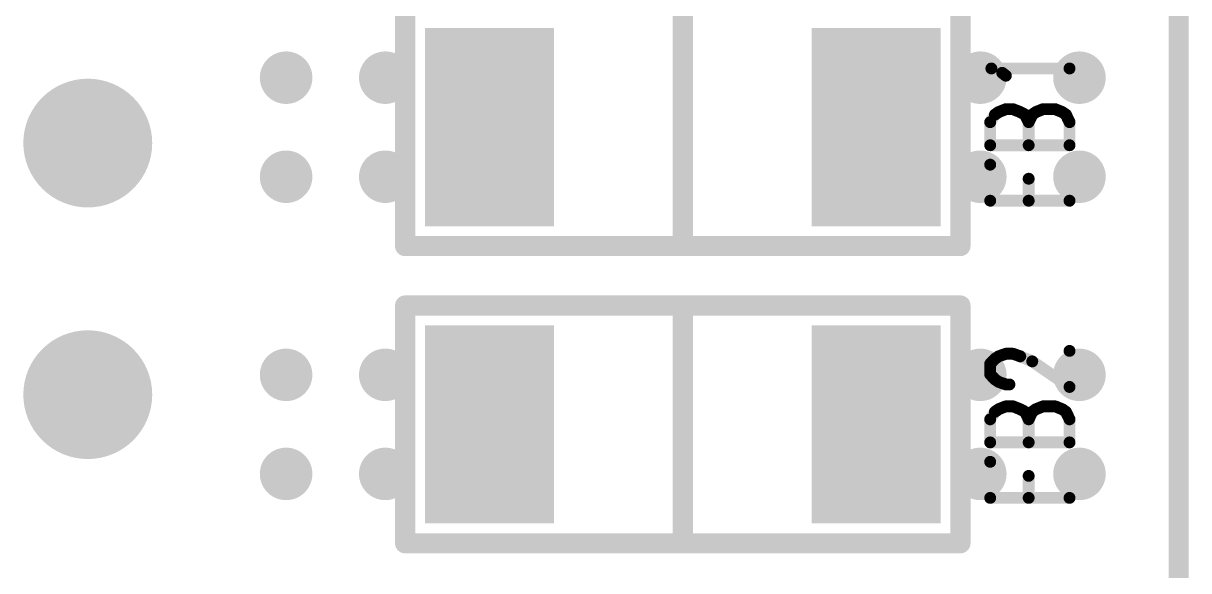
# Model space of a CAD drawing. Extents: x -0.1 to 57.1, y -0.1 to 42.5.
# Drawn here: x 45.35 to 57.1, y 9.02 to 14.55 of the extents above; entities that cross this region are included whole.
import ezdxf

# ---------------------------------------------------------------- set-up
doc = ezdxf.new("R2010")
doc.units = 0
doc.header["$MEASUREMENT"] = 0
doc.layers.get('0').update_dxf_attribs({"linetype": 'CONTINUOUS'})
doc.layers.add('02_ASSY1_GBR', color=7, linetype='CONTINUOUS')

# ---------------------------------------------------------------- blocks, each defined once
blk = doc.blocks.new('ROUND_8')
at = {"const_width": 0.65}
blk.add_lwpolyline([(-0.325, 0, 1), (0.325, 0, 1)], format="xyb", close=True, dxfattribs=at)
blk = doc.blocks.new('RECTANGLE_151')
blk.add_solid([(0.65, 1), (0.65, -1), (-0.65, 1), (-0.65, -1)])
blk = doc.blocks.new('ROUND_182')
at = {"const_width": 0.265}
blk.add_lwpolyline([(-0.1325, 0, 1), (0.1325, 0, 1)], format="xyb", close=True, dxfattribs=at)
blk = doc.blocks.new('ROUND_1')
at = {"const_width": 0.1016}
blk.add_lwpolyline([(-0.0508, 0, 1), (0.0508, 0, 1)], format="xyb", close=True, dxfattribs=at)
blk = doc.blocks.new('ROUND_4')
at = {"const_width": 0.06}
blk.add_lwpolyline([(-0.03, 0, 1), (0.03, 0, 1)], format="xyb", close=True, dxfattribs=at)

msp = doc.modelspace()

# ---------------------------------------------------------------- linework, layer by layer
at = {"layer": '02_ASSY1_GBR'}
for points, const_width in [([(57, 0), (57, 35)], 0.2032), ([(49.2, 12.3), (49.2, 14.7)], 0.2032), ([(52, 14.7), (52, 12.3)], 0.2032), ([(54.8, 14.7), (54.8, 12.3)], 0.2032), ([(55.221, 14.049), (55.112, 14.093)], 0.12), ([(55.112, 14.093), (55.9, 14.093)], 0.12), ([(55.258, 14.02), (55.221, 14.049)], 0.12), ([(55.1, 13.551), (55.148, 13.627)], 0.12), ([(55.148, 13.627), (55.185, 13.653)], 0.12), ([(55.185, 13.653), (55.258, 13.682)], 0.12), ([(55.258, 13.682), (55.33, 13.682)], 0.12), ([(55.33, 13.682), (55.403, 13.653)], 0.12), ([(55.403, 13.653), (55.452, 13.627)], 0.12), ([(55.452, 13.627), (55.488, 13.551)], 0.12), ([(55.488, 13.551), (55.524, 13.627)], 0.12), ([(55.524, 13.627), (55.561, 13.653)], 0.12), ([(55.561, 13.653), (55.633, 13.682)], 0.12), ([(55.633, 13.682), (55.755, 13.682)], 0.12), ([(55.755, 13.682), (55.827, 13.653)], 0.12), ([(55.827, 13.653), (55.864, 13.627)], 0.12), ([(55.864, 13.627), (55.9, 13.551)], 0.12), ([(55.1, 13.318), (55.1, 13.551)], 0.12), ([(55.488, 13.318), (55.488, 13.551)], 0.12), ([(55.9, 13.551), (55.9, 13.318)], 0.12), ([(55.9, 13.318), (55.1, 13.318)], 0.12), ([(55.1, 13.122), (55.1, 12.758)], 0.12), ([(55.488, 12.758), (55.488, 12.98)], 0.12), ([(55.1, 12.758), (55.9, 12.758)], 0.12), ([(54.8, 12.3), (49.2, 12.3)], 0.2032), ([(49.2, 11.7), (54.8, 11.7)], 0.2032), ([(49.2, 9.3), (49.2, 11.7)], 0.2032), ([(52, 11.7), (52, 9.3)], 0.2032), ([(54.8, 11.7), (54.8, 9.3)], 0.2032), ([(55.9, 10.878), (55.9, 11.242)], 0.12), ([(55.1, 11.111), (55.148, 11.162)], 0.12), ([(55.1, 11.005), (55.1, 11.111)], 0.12), ([(55.148, 11.162), (55.185, 11.187)], 0.12), ([(55.185, 11.187), (55.258, 11.213)], 0.12), ([(55.258, 11.213), (55.33, 11.213)], 0.12), ([(55.33, 11.213), (55.403, 11.187)], 0.12), ([(55.403, 11.187), (55.524, 11.136)], 0.12), ([(55.524, 11.136), (55.9, 10.878)], 0.12), ([(55.148, 10.954), (55.1, 11.005)], 0.12), ([(55.185, 10.929), (55.148, 10.954)], 0.12), ([(55.258, 10.903), (55.185, 10.929)], 0.12), ([(55.294, 10.903), (55.258, 10.903)], 0.12), ([(55.148, 10.627), (55.185, 10.653)], 0.12), ([(55.185, 10.653), (55.258, 10.682)], 0.12), ([(55.258, 10.682), (55.33, 10.682)], 0.12), ([(55.33, 10.682), (55.403, 10.653)], 0.12), ([(55.403, 10.653), (55.452, 10.627)], 0.12), ([(55.524, 10.627), (55.561, 10.653)], 0.12), ([(55.561, 10.653), (55.633, 10.682)], 0.12), ([(55.633, 10.682), (55.755, 10.682)], 0.12), ([(55.755, 10.682), (55.827, 10.653)], 0.12), ([(55.827, 10.653), (55.864, 10.627)], 0.12), ([(55.1, 10.551), (55.148, 10.627)], 0.12), ([(55.1, 10.318), (55.1, 10.551)], 0.12), ([(55.452, 10.627), (55.488, 10.551)], 0.12), ([(55.488, 10.551), (55.524, 10.627)], 0.12), ([(55.488, 10.318), (55.488, 10.551)], 0.12), ([(55.864, 10.627), (55.9, 10.551)], 0.12), ([(55.9, 10.551), (55.9, 10.318)], 0.12), ([(55.9, 10.318), (55.1, 10.318)], 0.12), ([(55.1, 10.122), (55.1, 9.758)], 0.12), ([(55.488, 9.758), (55.488, 9.98)], 0.12), ([(55.1, 9.758), (55.9, 9.758)], 0.12), ([(54.8, 9.3), (49.2, 9.3)], 0.2032)]:
    msp.add_lwpolyline(points, dxfattribs=dict(at, const_width=const_width))

# ---------------------------------------------------------------- block references
for name, p in [('RECTANGLE_151', (50.05, 13.5)), ('RECTANGLE_151', (53.95, 13.5)), ('ROUND_182', (48, 14)), ('ROUND_182', (49, 14)), ('ROUND_182', (55, 14)), ('ROUND_182', (56, 14)), ('ROUND_4', (55.112, 14.093)), ('ROUND_4', (55.221, 14.049)), ('ROUND_4', (55.9, 14.093)), ('ROUND_8', (46, 13.34)), ('ROUND_4', (55.258, 14.02)), ('ROUND_4', (55.148, 13.627)), ('ROUND_4', (55.185, 13.653)), ('ROUND_4', (55.258, 13.682)), ('ROUND_4', (55.33, 13.682)), ('ROUND_4', (55.403, 13.653)), ('ROUND_4', (55.452, 13.627)), ('ROUND_4', (55.524, 13.627)), ('ROUND_4', (55.561, 13.653)), ('ROUND_4', (55.633, 13.682)), ('ROUND_4', (55.755, 13.682)), ('ROUND_4', (55.827, 13.653)), ('ROUND_4', (55.864, 13.627)), ('ROUND_4', (55.1, 13.551)), ('ROUND_4', (55.488, 13.551)), ('ROUND_4', (55.488, 13.551)), ('ROUND_4', (55.9, 13.551)), ('ROUND_4', (55.1, 13.318)), ('ROUND_4', (55.488, 13.318)), ('ROUND_4', (55.9, 13.318)), ('ROUND_182', (48, 13)), ('ROUND_182', (49, 13)), ('ROUND_182', (55, 13)), ('ROUND_4', (55.1, 13.122)), ('ROUND_182', (56, 13)), ('ROUND_4', (55.488, 12.98)), ('ROUND_4', (55.1, 12.758)), ('ROUND_4', (55.488, 12.758)), ('ROUND_4', (55.9, 12.758)), ('ROUND_1', (49.2, 12.3)), ('ROUND_1', (52, 12.3)), ('ROUND_1', (54.8, 12.3)), ('ROUND_1', (49.2, 11.7)), ('ROUND_1', (49.2, 11.7)), ('ROUND_1', (52, 11.7)), ('ROUND_1', (54.8, 11.7)), ('ROUND_8', (46, 10.8)), ('RECTANGLE_151', (50.05, 10.5)), ('RECTANGLE_151', (53.95, 10.5)), ('ROUND_4', (55.9, 11.242)), ('ROUND_182', (48, 11)), ('ROUND_182', (49, 11)), ('ROUND_182', (55, 11)), ('ROUND_4', (55.1, 11.111)), ('ROUND_4', (55.148, 11.162)), ('ROUND_4', (55.185, 11.187)), ('ROUND_4', (55.258, 11.213)), ('ROUND_4', (55.33, 11.213)), ('ROUND_4', (55.403, 11.187)), ('ROUND_4', (55.524, 11.136)), ('ROUND_182', (56, 11)), ('ROUND_4', (55.1, 11.005)), ('ROUND_4', (55.148, 10.954)), ('ROUND_4', (55.185, 10.929)), ('ROUND_4', (55.258, 10.903)), ('ROUND_4', (55.294, 10.903)), ('ROUND_4', (55.9, 10.878)), ('ROUND_4', (55.185, 10.653)), ('ROUND_4', (55.258, 10.682)), ('ROUND_4', (55.33, 10.682)), ('ROUND_4', (55.403, 10.653)), ('ROUND_4', (55.561, 10.653)), ('ROUND_4', (55.633, 10.682)), ('ROUND_4', (55.755, 10.682)), ('ROUND_4', (55.827, 10.653)), ('ROUND_4', (55.1, 10.551)), ('ROUND_4', (55.148, 10.627)), ('ROUND_4', (55.452, 10.627)), ('ROUND_4', (55.488, 10.551)), ('ROUND_4', (55.488, 10.551)), ('ROUND_4', (55.524, 10.627)), ('ROUND_4', (55.864, 10.627)), ('ROUND_4', (55.9, 10.551)), ('ROUND_4', (55.1, 10.318)), ('ROUND_4', (55.488, 10.318)), ('ROUND_4', (55.9, 10.318)), ('ROUND_182', (48, 10)), ('ROUND_182', (49, 10)), ('ROUND_182', (55, 10)), ('ROUND_182', (56, 10)), ('ROUND_4', (55.1, 10.122)), ('ROUND_4', (55.488, 9.98)), ('ROUND_4', (55.1, 9.758)), ('ROUND_4', (55.488, 9.758)), ('ROUND_4', (55.9, 9.758)), ('ROUND_1', (49.2, 9.3)), ('ROUND_1', (52, 9.3)), ('ROUND_1', (54.8, 9.3))]:
    msp.add_blockref(name, p, dxfattribs=at)

doc.saveas('drawing.dxf')
